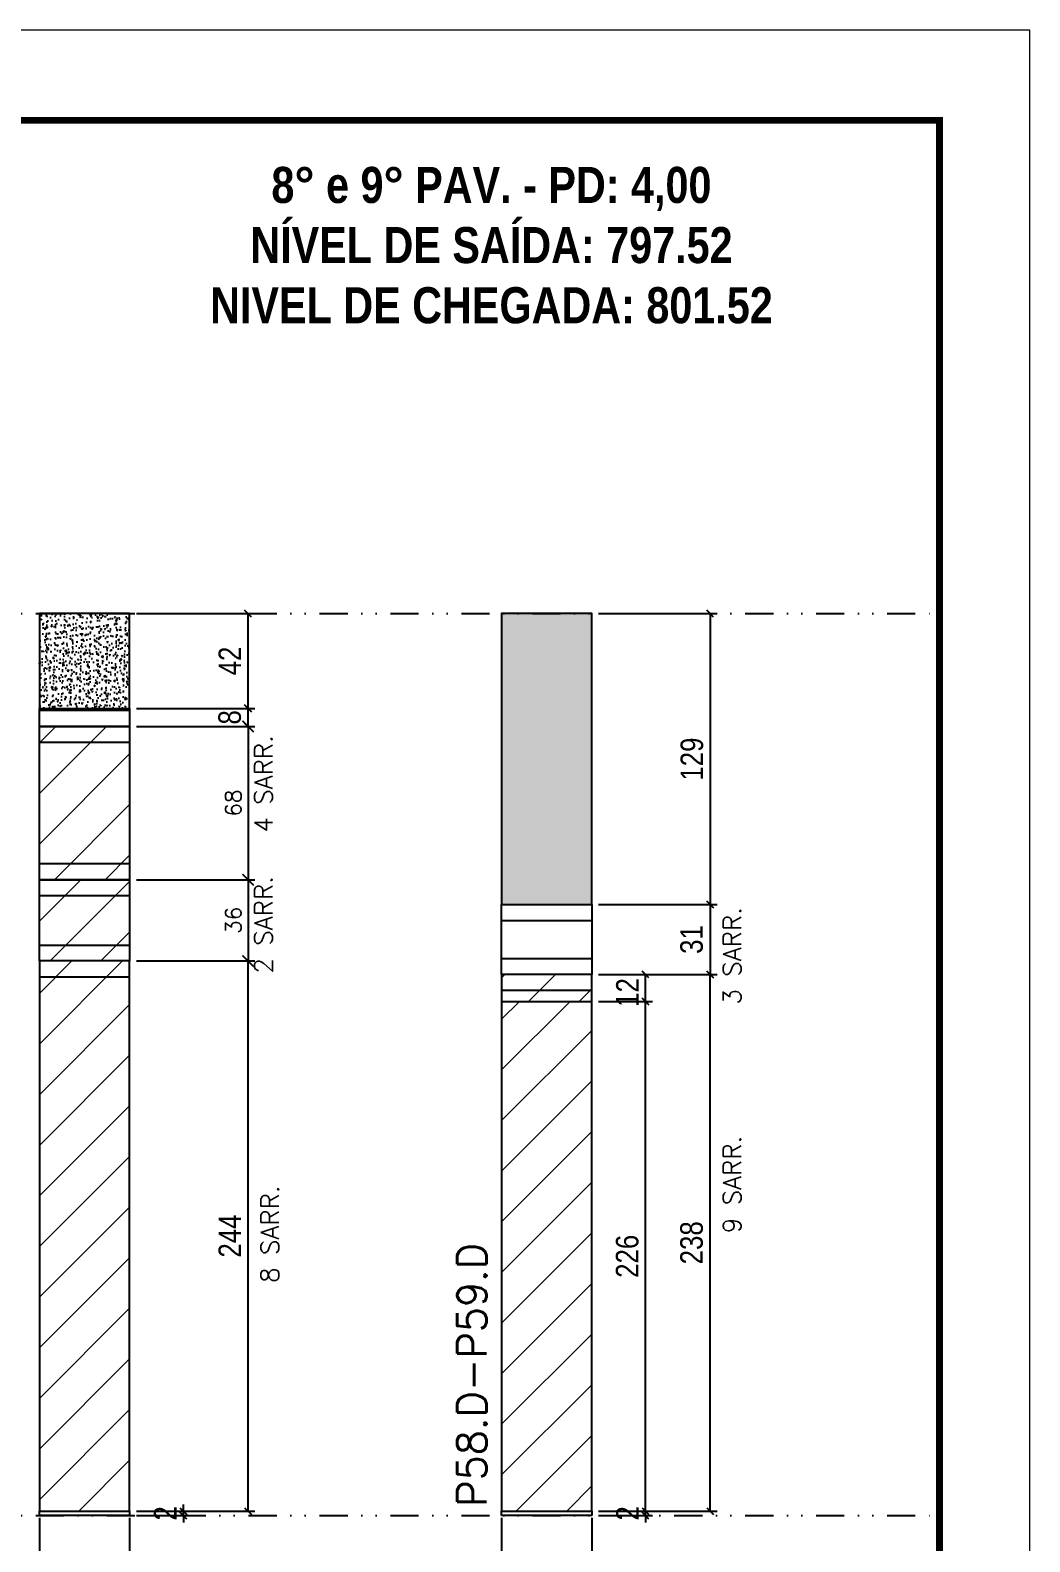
# Model space of a CAD drawing. Extents: x 28748 to 35002, y 14885 to 43501.
# Drawn here: x 31375 to 31818, y 32493 to 33164 of the extents above; entities that cross this region are included whole.
import ezdxf

# ---------------------------------------------------------------- set-up
doc = ezdxf.new("R2010")
doc.units = 0
doc.linetypes.add('DASHED', pattern=[0.75, 0.5, -0.25])
doc.linetypes.add('DIVIDE2', pattern=[0.625, 0.25, -0.125, 0, -0.125, 0, -0.125])
for name, color, linetype in [('COTA', 241, 'Continuous'), ('NOMENCLATURA', 7, 'Continuous'), ('Nível', 160, 'Continuous'), ('Painéis', 200, 'Continuous'), ('SARR_2.2x7', 40, 'Continuous')]:
    doc.layers.add(name, color=color, linetype=linetype)
for name, color, linetype, lineweight in [('Folhas', 255, 'Continuous', 9), ('Hachura', 251, 'Continuous', 9), ('SARRAFO DE PRESSAO', 251, 'DASHED', 9), ('Texto Seção', 7, 'Continuous', 15)]:
    doc.layers.add(name, color=color, linetype=linetype, lineweight=lineweight)
doc.styles.add('COTA TECNICA', font='techl___.ttf', dxfattribs={"height": 10})
doc.styles.add('COTA TECNICA-50', font='techl___.ttf', dxfattribs={"height": 10})
doc.styles.add('REGUA-120', font='ROMANS.shx', dxfattribs={"height": 15})
doc.styles.add('ROMANC', font='techb___.ttf', dxfattribs={"height": 2.5})
doc.styles.add('ROMANS', font='romans.shx')
doc.dimstyles.new('COTA PAINEL-50', dxfattribs={"dimtxt": 10, "dimasz": 3, "dimexe": 3, "dimexo": 3, "dimgap": 3, "dimtad": 1, "dimdec": 1, "dimzin": 12, "dimdsep": 46, "dimtxsty": 'COTA TECNICA-50', "dimblk1": 'OBLIQUE', "dimblk2": 'OBLIQUE', "dimsah": 1, "dimcen": 0.9, "dimclrd": 4, "dimclre": 4, "dimclrt": 240, "dimadec": 1, "dimazin": 3, "dimtfac": 1, "dimtdec": 1, "dimtmove": 0, "dimatfit": 3, "dimfxl": 1, "dimtolj": 1, "dimtzin": 12, "dimarcsym": 0})
doc.dimstyles.new('Cota Paínel', dxfattribs={"dimtxt": 7, "dimasz": 5, "dimexe": 3, "dimexo": 3, "dimgap": 3, "dimtad": 1, "dimdec": 1, "dimzin": 12, "dimdsep": 46, "dimtxsty": 'ROMANS', "dimblk": 'ARCHTICK', "dimcen": 0, "dimclrd": 4, "dimclre": 4, "dimclrt": 1, "dimadec": 1, "dimazin": 3, "dimtfac": 1, "dimtdec": 1, "dimtmove": 0, "dimatfit": 3, "dimldrblk": 'OBLIQUE', "dimfxl": 1, "dimtolj": 1, "dimtzin": 12, "dimarcsym": 0})
doc.dimstyles.new('PAINEL', dxfattribs={"dimtxt": 10, "dimasz": 3, "dimexe": 3, "dimexo": 3, "dimgap": 3, "dimtad": 1, "dimdec": 1, "dimzin": 12, "dimdsep": 46, "dimtxsty": 'COTA TECNICA', "dimblk1": 'OBLIQUE', "dimblk2": 'OBLIQUE', "dimsah": 1, "dimcen": 0.9, "dimclrd": 4, "dimclre": 4, "dimclrt": 240, "dimadec": 1, "dimazin": 3, "dimtfac": 1, "dimtdec": 1, "dimtmove": 0, "dimatfit": 3, "dimfxl": 1, "dimtolj": 1, "dimtzin": 12, "dimarcsym": 0})

# ---------------------------------------------------------------- blocks, each defined once
blk = doc.blocks.new('9999999999')
at = {"layer": 'Folhas'}
blk.add_lwpolyline([(98138.98, 34190.21), (99623.98, 34190.21), (99623.98, 35240.21), (98138.98, 35240.21)], close=True, dxfattribs=at)
at = {"layer": 'Folhas', "color": 30, "const_width": 3}
blk.add_lwpolyline([(98213.98, 34230.21), (99583.98, 34230.21), (99583.98, 35200.21), (98213.98, 35200.21)], close=True, dxfattribs=at)
blk = doc.blocks.new('_Oblique')
at = {"color": 0, "linetype": 'ByBlock', "lineweight": -2}
blk.add_line((-0.5, -0.5), (0.5, 0.5), dxfattribs=at)
blk = doc.blocks.new('*D2673')
at = {"layer": 'COTA', "color": 4, "lineweight": -2, "transparency": 16777216}
for p, q in [((31627.19, 32744.83), (31679.68, 32744.83)), ((31676.68, 32506.85), (31676.68, 32744.83)), ((31627.19, 32506.85), (31679.68, 32506.85))]:
    blk.add_line(p, q, dxfattribs=at)
at = {"layer": 'Defpoints', "color": 0, "transparency": 16777216}
for p in [(31624.19, 32744.83), (31676.68, 32744.83), (31624.19, 32506.85)]:
    blk.add_point(p, dxfattribs=at)
at = {"layer": 'COTA', "color": 4, "lineweight": -2, "transparency": 16777216, "xscale": 3, "yscale": 3, "zscale": 3}
for p, rotation in [((31676.68, 32744.83), 90), ((31676.68, 32506.85), 270)]:
    blk.add_blockref('_Oblique', p, dxfattribs=dict(at, rotation=rotation))
at = {"layer": 'COTA', "color": 240, "transparency": 16777216, "insert": (31668.44, 32625.84), "char_height": 10, "attachment_point": 5, "rotation": 90, "style": 'COTA TECNICA'}
blk.add_mtext('\\A1;238', dxfattribs=at)
blk = doc.blocks.new('*D2674')
at = {"layer": 'COTA', "color": 4, "lineweight": -2, "transparency": 16777216}
for p, q in [((31584.19, 32503.85), (31584.19, 32462.12)), ((31624.19, 32503.85), (31624.19, 32462.12)), ((31584.19, 32465.12), (31624.19, 32465.12))]:
    blk.add_line(p, q, dxfattribs=at)
at = {"layer": 'Defpoints', "color": 0, "transparency": 16777216}
for p in [(31584.19, 32506.85), (31624.19, 32506.85), (31624.19, 32465.12)]:
    blk.add_point(p, dxfattribs=at)
at = {"layer": 'COTA', "color": 4, "lineweight": -2, "transparency": 16777216, "xscale": 3, "yscale": 3, "zscale": 3, "rotation": 180}
blk.add_blockref('_Oblique', (31584.19, 32465.12), dxfattribs=at)
at = {"layer": 'COTA', "color": 4, "lineweight": -2, "transparency": 16777216, "xscale": 3, "yscale": 3, "zscale": 3}
blk.add_blockref('_Oblique', (31624.19, 32465.12), dxfattribs=at)
at = {"layer": 'COTA', "color": 240, "transparency": 16777216, "insert": (31604.19, 32473.23), "char_height": 10, "attachment_point": 5, "style": 'COTA TECNICA'}
blk.add_mtext('\\A1;40', dxfattribs=at)
blk = doc.blocks.new('*D2675')
at = {"layer": 'COTA', "color": 4, "lineweight": -2, "transparency": 16777216}
for p, q in [((31627.19, 32506.85), (31651.01, 32506.85)), ((31627.19, 32504.85), (31651.01, 32504.85)), ((31648.01, 32506.85), (31648.01, 32509.85)), ((31648.01, 32504.85), (31648.01, 32506.85)), ((31648.01, 32504.85), (31648.01, 32501.85))]:
    blk.add_line(p, q, dxfattribs=at)
at = {"layer": 'Defpoints', "color": 0, "transparency": 16777216}
for p in [(31624.19, 32506.85), (31624.19, 32504.85), (31648.01, 32506.85)]:
    blk.add_point(p, dxfattribs=at)
at = {"layer": 'COTA', "color": 4, "lineweight": -2, "transparency": 16777216, "xscale": 3, "yscale": 3, "zscale": 3}
for p, rotation in [((31648.01, 32506.85), 270), ((31648.01, 32504.85), 90)]:
    blk.add_blockref('_Oblique', p, dxfattribs=dict(at, rotation=rotation))
at = {"layer": 'COTA', "color": 240, "transparency": 16777216, "insert": (31640.01, 32505.85), "char_height": 10, "attachment_point": 5, "rotation": 90, "style": 'COTA TECNICA-50'}
blk.add_mtext('\\A1;2', dxfattribs=at)
blk = doc.blocks.new('*D2689')
at = {"layer": 'COTA', "color": 4, "linetype": 'ByBlock', "lineweight": -2, "transparency": 16777216}
for p, q in [((31627.19, 32732.85), (31651.01, 32732.85)), ((31648.01, 32506.85), (31648.01, 32732.85)), ((31627.19, 32506.85), (31651.01, 32506.85))]:
    blk.add_line(p, q, dxfattribs=at)
at = {"layer": 'Defpoints', "color": 0, "linetype": 'ByBlock', "transparency": 16777216}
for p in [(31624.19, 32732.85), (31648.01, 32732.85), (31624.19, 32506.85)]:
    blk.add_point(p, dxfattribs=at)
at = {"layer": 'COTA', "color": 4, "linetype": 'ByBlock', "lineweight": -2, "transparency": 16777216, "xscale": 3, "yscale": 3, "zscale": 3}
for p, rotation in [((31648.01, 32732.85), 90), ((31648.01, 32506.85), 270)]:
    blk.add_blockref('_Oblique', p, dxfattribs=dict(at, rotation=rotation))
at = {"layer": 'COTA', "color": 240, "linetype": 'ByBlock', "transparency": 16777216, "insert": (31639.9, 32619.85), "char_height": 10, "attachment_point": 5, "rotation": 90, "style": 'COTA TECNICA'}
blk.add_mtext('\\A1;226', dxfattribs=at)
blk = doc.blocks.new('*D2690')
at = {"layer": 'COTA', "color": 4, "linetype": 'ByBlock', "lineweight": -2, "transparency": 16777216}
for p, q in [((31627.19, 32744.83), (31651.01, 32744.83)), ((31648.01, 32732.85), (31648.01, 32744.83)), ((31627.19, 32732.85), (31651.01, 32732.85))]:
    blk.add_line(p, q, dxfattribs=at)
at = {"layer": 'Defpoints', "color": 0, "linetype": 'ByBlock', "transparency": 16777216}
for p in [(31624.19, 32744.83), (31648.01, 32744.83), (31624.19, 32732.85)]:
    blk.add_point(p, dxfattribs=at)
at = {"layer": 'COTA', "color": 4, "linetype": 'ByBlock', "lineweight": -2, "transparency": 16777216, "xscale": 3, "yscale": 3, "zscale": 3}
for p, rotation in [((31648.01, 32744.83), 90), ((31648.01, 32732.85), 270)]:
    blk.add_blockref('_Oblique', p, dxfattribs=dict(at, rotation=rotation))
at = {"layer": 'COTA', "color": 240, "linetype": 'ByBlock', "transparency": 16777216, "insert": (31639.95, 32736.84), "char_height": 10, "attachment_point": 5, "rotation": 90, "style": 'COTA TECNICA'}
blk.add_mtext('\\A1;12', dxfattribs=at)
blk = doc.blocks.new('*D2658')
at = {"layer": 'COTA', "color": 4, "lineweight": -2, "transparency": 16777216}
for p, q in [((31422.26, 32750.83), (31474.75, 32750.83)), ((31471.75, 32506.85), (31471.75, 32750.83)), ((31422.26, 32506.85), (31474.75, 32506.85))]:
    blk.add_line(p, q, dxfattribs=at)
at = {"layer": 'Defpoints', "color": 0, "transparency": 16777216}
for p in [(31419.26, 32750.83), (31471.75, 32750.83), (31419.26, 32506.85)]:
    blk.add_point(p, dxfattribs=at)
at = {"layer": 'COTA', "color": 4, "lineweight": -2, "transparency": 16777216, "xscale": 3, "yscale": 3, "zscale": 3}
for p, rotation in [((31471.75, 32750.83), 90), ((31471.75, 32506.85), 270)]:
    blk.add_blockref('_Oblique', p, dxfattribs=dict(at, rotation=rotation))
at = {"layer": 'COTA', "color": 240, "transparency": 16777216, "insert": (31463.68, 32628.84), "char_height": 10, "attachment_point": 5, "rotation": 90, "style": 'COTA TECNICA'}
blk.add_mtext('\\A1;244', dxfattribs=at)
blk = doc.blocks.new('*D2659')
at = {"layer": 'COTA', "color": 4, "lineweight": -2, "transparency": 16777216}
for p, q in [((31379.26, 32503.85), (31379.26, 32462.12)), ((31419.26, 32503.85), (31419.26, 32462.12)), ((31379.26, 32465.12), (31419.26, 32465.12))]:
    blk.add_line(p, q, dxfattribs=at)
at = {"layer": 'Defpoints', "color": 0, "transparency": 16777216}
for p in [(31379.26, 32506.85), (31419.26, 32506.85), (31419.26, 32465.12)]:
    blk.add_point(p, dxfattribs=at)
at = {"layer": 'COTA', "color": 4, "lineweight": -2, "transparency": 16777216, "xscale": 3, "yscale": 3, "zscale": 3, "rotation": 180}
blk.add_blockref('_Oblique', (31379.26, 32465.12), dxfattribs=at)
at = {"layer": 'COTA', "color": 4, "lineweight": -2, "transparency": 16777216, "xscale": 3, "yscale": 3, "zscale": 3}
blk.add_blockref('_Oblique', (31419.26, 32465.12), dxfattribs=at)
at = {"layer": 'COTA', "color": 240, "transparency": 16777216, "insert": (31399.26, 32473.23), "char_height": 10, "attachment_point": 5, "style": 'COTA TECNICA'}
blk.add_mtext('\\A1;40', dxfattribs=at)
blk = doc.blocks.new('*D2660')
at = {"layer": 'COTA', "color": 4, "lineweight": -2, "transparency": 16777216}
for p, q in [((31422.26, 32506.85), (31446.08, 32506.85)), ((31422.26, 32504.85), (31446.08, 32504.85)), ((31443.08, 32506.85), (31443.08, 32509.85)), ((31443.08, 32504.85), (31443.08, 32506.85)), ((31443.08, 32504.85), (31443.08, 32501.85))]:
    blk.add_line(p, q, dxfattribs=at)
at = {"layer": 'Defpoints', "color": 0, "transparency": 16777216}
for p in [(31419.26, 32506.85), (31419.26, 32504.85), (31443.08, 32506.85)]:
    blk.add_point(p, dxfattribs=at)
at = {"layer": 'COTA', "color": 4, "lineweight": -2, "transparency": 16777216, "xscale": 3, "yscale": 3, "zscale": 3}
for p, rotation in [((31443.08, 32506.85), 270), ((31443.08, 32504.85), 90)]:
    blk.add_blockref('_Oblique', p, dxfattribs=dict(at, rotation=rotation))
at = {"layer": 'COTA', "color": 240, "transparency": 16777216, "insert": (31435.08, 32505.85), "char_height": 10, "attachment_point": 5, "rotation": 90, "style": 'COTA TECNICA-50'}
blk.add_mtext('\\A1;2', dxfattribs=at)
blk = doc.blocks.new('_ArchTick')
at = {"color": 0, "linetype": 'ByBlock', "const_width": 0.15}
blk.add_lwpolyline([(-0.5, -0.5), (0.5, 0.5)], dxfattribs=at)
blk = doc.blocks.new('*D2691')
at = {"layer": 'COTA', "color": 4, "lineweight": -2, "transparency": 16777216}
for p, q in [((31422.26, 32786.85), (31474.75, 32786.85)), ((31471.75, 32786.85), (31471.75, 32750.83)), ((31422.26, 32750.83), (31474.75, 32750.83))]:
    blk.add_line(p, q, dxfattribs=at)
at = {"layer": 'Defpoints', "color": 0, "transparency": 16777216}
for p in [(31419.26, 32786.85), (31419.26, 32750.83), (31471.75, 32750.83)]:
    blk.add_point(p, dxfattribs=at)
at = {"layer": 'COTA', "color": 4, "lineweight": -2, "transparency": 16777216, "xscale": 5, "yscale": 5, "zscale": 5}
for p, rotation in [((31471.75, 32786.85), 90), ((31471.75, 32750.83), 270)]:
    blk.add_blockref('_ArchTick', p, dxfattribs=dict(at, rotation=rotation))
at = {"layer": 'COTA', "color": 1, "transparency": 16777216, "insert": (31465.25, 32768.84), "char_height": 7, "attachment_point": 5, "rotation": 90, "style": 'ROMANS'}
blk.add_mtext('\\A1;36', dxfattribs=at)
blk = doc.blocks.new('*D2692')
at = {"layer": 'COTA', "color": 4, "lineweight": -2, "transparency": 16777216}
for p, q in [((31422.26, 32904.85), (31474.75, 32904.85)), ((31471.75, 32862.85), (31471.75, 32904.85)), ((31422.26, 32862.85), (31474.75, 32862.85))]:
    blk.add_line(p, q, dxfattribs=at)
at = {"layer": 'Defpoints', "color": 0, "transparency": 16777216}
for p in [(31419.26, 32904.85), (31471.75, 32904.85), (31419.26, 32862.85)]:
    blk.add_point(p, dxfattribs=at)
at = {"layer": 'COTA', "color": 4, "lineweight": -2, "transparency": 16777216, "xscale": 3, "yscale": 3, "zscale": 3}
for p, rotation in [((31471.75, 32904.85), 90), ((31471.75, 32862.85), 270)]:
    blk.add_blockref('_Oblique', p, dxfattribs=dict(at, rotation=rotation))
at = {"layer": 'COTA', "color": 240, "transparency": 16777216, "insert": (31463.68, 32883.85), "char_height": 10, "attachment_point": 5, "rotation": 90, "style": 'COTA TECNICA-50'}
blk.add_mtext('\\A1;42', dxfattribs=at)
blk = doc.blocks.new('*D2693')
at = {"layer": 'COTA', "color": 4, "lineweight": -2, "transparency": 16777216}
for p, q in [((31627.19, 32904.85), (31679.68, 32904.85)), ((31676.68, 32904.85), (31676.68, 32775.83)), ((31627.19, 32775.83), (31679.68, 32775.83))]:
    blk.add_line(p, q, dxfattribs=at)
at = {"layer": 'Defpoints', "color": 0, "transparency": 16777216}
for p in [(31624.19, 32904.85), (31624.19, 32775.83), (31676.68, 32775.83)]:
    blk.add_point(p, dxfattribs=at)
at = {"layer": 'COTA', "color": 4, "lineweight": -2, "transparency": 16777216, "xscale": 3, "yscale": 3, "zscale": 3}
for p, rotation in [((31676.68, 32904.85), 90), ((31676.68, 32775.83), 270)]:
    blk.add_blockref('_Oblique', p, dxfattribs=dict(at, rotation=rotation))
at = {"layer": 'COTA', "color": 240, "transparency": 16777216, "insert": (31668.59, 32840.34), "char_height": 10, "attachment_point": 5, "rotation": 90, "style": 'COTA TECNICA-50'}
blk.add_mtext('\\A1;129', dxfattribs=at)
blk = doc.blocks.new('*D2685')
at = {"layer": 'COTA', "color": 4, "lineweight": -2, "transparency": 16777216}
for p, q in [((31422.26, 32854.85), (31474.75, 32854.85)), ((31471.75, 32854.85), (31471.75, 32786.85)), ((31422.26, 32786.85), (31474.75, 32786.85))]:
    blk.add_line(p, q, dxfattribs=at)
at = {"layer": 'Defpoints', "color": 0, "transparency": 16777216}
for p in [(31419.26, 32854.85), (31419.26, 32786.85), (31471.75, 32786.85)]:
    blk.add_point(p, dxfattribs=at)
at = {"layer": 'COTA', "color": 4, "lineweight": -2, "transparency": 16777216, "xscale": 5, "yscale": 5, "zscale": 5}
for p, rotation in [((31471.75, 32854.85), 90), ((31471.75, 32786.85), 270)]:
    blk.add_blockref('_ArchTick', p, dxfattribs=dict(at, rotation=rotation))
at = {"layer": 'COTA', "color": 1, "transparency": 16777216, "insert": (31465.25, 32820.85), "char_height": 7, "attachment_point": 5, "rotation": 90, "style": 'ROMANS'}
blk.add_mtext('\\A1;68', dxfattribs=at)
blk = doc.blocks.new('*D2687')
at = {"layer": 'COTA', "color": 4, "lineweight": -2, "transparency": 16777216}
for p, q in [((31627.19, 32775.83), (31679.68, 32775.83)), ((31676.68, 32775.83), (31676.68, 32744.83)), ((31627.19, 32744.83), (31679.68, 32744.83))]:
    blk.add_line(p, q, dxfattribs=at)
at = {"layer": 'Defpoints', "color": 0, "transparency": 16777216}
for p in [(31624.19, 32775.83), (31624.19, 32744.83), (31676.68, 32744.83)]:
    blk.add_point(p, dxfattribs=at)
at = {"layer": 'COTA', "color": 4, "lineweight": -2, "transparency": 16777216, "xscale": 3, "yscale": 3, "zscale": 3}
for p, rotation in [((31676.68, 32775.83), 90), ((31676.68, 32744.83), 270)]:
    blk.add_blockref('_Oblique', p, dxfattribs=dict(at, rotation=rotation))
at = {"layer": 'COTA', "color": 240, "transparency": 16777216, "insert": (31668.46, 32760.33), "char_height": 10, "attachment_point": 5, "rotation": 90, "style": 'COTA TECNICA'}
blk.add_mtext('\\A1;31', dxfattribs=at)
blk = doc.blocks.new('*D2695')
at = {"layer": 'COTA', "color": 4, "lineweight": -2, "transparency": 16777216}
for p, q in [((31422.26, 32862.85), (31474.75, 32862.85)), ((31471.75, 32854.85), (31471.75, 32862.85)), ((31422.26, 32854.85), (31474.75, 32854.85))]:
    blk.add_line(p, q, dxfattribs=at)
at = {"layer": 'Defpoints', "color": 0, "transparency": 16777216}
for p in [(31419.26, 32862.85), (31471.75, 32862.85), (31419.26, 32854.85)]:
    blk.add_point(p, dxfattribs=at)
at = {"layer": 'COTA', "color": 4, "lineweight": -2, "transparency": 16777216, "xscale": 3, "yscale": 3, "zscale": 3}
for p, rotation in [((31471.75, 32862.85), 90), ((31471.75, 32854.85), 270)]:
    blk.add_blockref('_Oblique', p, dxfattribs=dict(at, rotation=rotation))
at = {"layer": 'COTA', "color": 240, "transparency": 16777216, "insert": (31463.65, 32858.85), "char_height": 10, "attachment_point": 5, "rotation": 90, "style": 'COTA TECNICA'}
blk.add_mtext('\\A1;8', dxfattribs=at)

msp = doc.modelspace()

# ---------------------------------------------------------------- hatches: boundary and pattern name
at = {"layer": 'COTA', "linetype": 'ByBlock'}
h = msp.add_hatch(dxfattribs=at)
h.set_pattern_fill('AR-CONC', color=256, scale=0.03)
h.set_pattern_definition([(50, (27350.504, 34459.735), (5.46554, -0.4781726), [0.5715, -6.2865]), (355, (27350.504, 34459.735), (-1.057303, 5.731705), [0.4572, -5.0292175]), (100.45144, (27350.9595, 34459.695), (4.4082374, 5.2535326), [0.4857, -5.342707]), (46.1842, (27350.504, 34461.259), (8.132371, -1.26127), [0.85725, -9.42975]), (96.63556, (27351.182, 34461.154), (7.122124, 7.422784), [0.72855, -8.014068]), (351.18415, (27350.504, 34461.259), (7.122124, 7.422784), [0.685799, -7.543792]), (21, (27351.266, 34460.878), (4.5484317, -3.067956), [0.5715, -6.2865]), (326, (27351.266, 34460.878), (1.854061, 5.525639), [0.4572, -5.0292]), (71.45144, (27351.645, 34460.6224), (6.4024926, 2.457683), [0.4857, -5.342698]), (37.5, (27350.504, 34459.735), (0.0926581, 2.5366512), [0, -4.96824, 0, -5.1054, 0, -5.04825]), (7.5, (27350.504, 34459.735), (2.0045899, 3.0054172), [0, -2.91084, 0, -4.85394, 0, -1.92405]), (327.5, (27348.8048, 34459.735), (4.0677179, -0.1718623), [0, -1.905, 0, -5.9436, 0, -7.8867]), (317.5, (27348.0428, 34459.735), (4.4438754, 0.7627947), [0, -2.4765, 0, -3.94716, 0, -5.6007])])
h.paths.add_polyline_path([(31419.26, 32862.85), (31419.26, 32904.85), (31379.26, 32904.85), (31379.26, 32862.85)])
h = msp.add_hatch(dxfattribs=at)
h.set_pattern_fill('AR-CONC', color=256, scale=0.03)
h.set_pattern_definition([(50, (27364.8267, 34450.735), (5.46554, -0.4781726), [0.5715, -6.2865]), (355, (27364.827, 34450.735), (-1.0573026, 5.7317054), [0.4572, -5.0292175]), (100.45144, (27365.282, 34450.695), (4.4082374, 5.2535326), [0.4857, -5.3427073]), (46.1842, (27364.827, 34452.259), (8.132371, -1.26127), [0.85725, -9.42975]), (96.63556, (27365.5044, 34452.154), (7.122124, 7.422784), [0.72855, -8.014068]), (351.18415, (27364.827, 34452.259), (7.122124, 7.422784), [0.685799, -7.543792]), (21, (27365.5887, 34451.878), (4.5484317, -3.067956), [0.5715, -6.2865]), (326, (27365.589, 34451.878), (1.854061, 5.525639), [0.4572, -5.0292]), (71.45144, (27365.968, 34451.6224), (6.4024926, 2.457683), [0.4857, -5.342698]), (37.5, (27364.8267, 34450.735), (0.0926581, 2.5366512), [0, -4.96824, 0, -5.1054, 0, -5.04825]), (7.5, (27364.8267, 34450.735), (2.0045899, 3.0054172), [0, -2.91084, 0, -4.85394, 0, -1.92405]), (327.5, (27363.1275, 34450.735), (4.0677179, -0.1718623), [0, -1.905, 0, -5.9436, 0, -7.8867]), (317.5, (27362.3655, 34450.735), (4.4438754, 0.7627947), [0, -2.4765, 0, -3.94716, 0, -5.6007])])
h.paths.add_polyline_path([(31624.19, 32904.85), (31584.19, 32904.85), (31584.19, 32775.83), (31624.19, 32775.83)])
at = {"layer": 'Hachura'}
h = msp.add_hatch(dxfattribs=at)
h.set_pattern_fill('ANSI31', color=256, scale=5)
h.set_pattern_definition([(45, (1585, 0), (-11.22532, 11.22532), [])])
h.paths.add_polyline_path([(31419.26, 32854.85), (31379.26, 32854.85), (31379.26, 32786.85), (31419.26, 32786.85)])
at = {"layer": 'Hachura', "linetype": 'ByBlock'}
h = msp.add_hatch(dxfattribs=at)
h.set_pattern_fill('ANSI31', color=256, scale=5)
h.set_pattern_definition([(45, (27350.504, 34419.735), (-11.22532, 11.22532), [])])
h.paths.add_polyline_path([(31419.26, 32786.85), (31379.26, 32786.85), (31379.26, 32750.83), (31419.26, 32750.83)])
h = msp.add_hatch(dxfattribs=at)
h.set_pattern_fill('ANSI31', color=256, scale=5)
h.set_pattern_definition([(45, (-100319.962, 1369.089), (-11.2253202, 11.2253202), [])])
h.paths.add_polyline_path([(31419.26, 32750.83), (31379.26, 32750.83), (31379.26, 32506.85), (31419.26, 32506.85)])
h = msp.add_hatch(dxfattribs=at)
h.set_pattern_fill('ANSI31', color=256, scale=5)
h.set_pattern_definition([(45, (-100305.64, 1365.089), (-11.2253202, 11.2253202), [])])
h.paths.add_polyline_path([(31624.19, 32732.85), (31624.19, 32744.83), (31584.19, 32744.83), (31584.19, 32732.85)])
h = msp.add_hatch(dxfattribs=at)
h.set_pattern_fill('ANSI31', color=256, scale=5)
h.set_pattern_definition([(45, (-100305.64, 1369.089), (-11.2253202, 11.2253202), [])])
h.paths.add_polyline_path([(31624.19, 32732.85), (31584.19, 32732.85), (31584.19, 32506.85), (31624.19, 32506.85)])

# ---------------------------------------------------------------- linework, layer by layer
at = {"layer": 'COTA', "linetype": 'ByBlock'}
for points in [[(31379.26, 32862.85), (31419.26, 32862.85), (31419.26, 32904.85), (31379.26, 32904.85)], [(31584.19, 32775.83), (31624.19, 32775.83), (31624.19, 32904.85), (31584.19, 32904.85)]]:
    msp.add_lwpolyline(points, close=True, dxfattribs=at)
at = {"layer": 'Nível', "color": 4, "linetype": 'DIVIDE2', "ltscale": 50}
for p, q in [((30748.65, 32904.85), (31778.34, 32904.85)), ((30748.65, 32504.85), (31778.34, 32504.85))]:
    msp.add_line(p, q, dxfattribs=at)
at = {"layer": 'Painéis'}
for p, q in [((31379.26, 32854.85), (31379.26, 32862.85)), ((31379.26, 32862.85), (31419.26, 32862.85)), ((31419.26, 32862.85), (31419.26, 32854.85)), ((31379.26, 32854.85), (31419.26, 32854.85)), ((31379.26, 32786.85), (31379.26, 32854.85)), ((31419.26, 32854.85), (31379.26, 32854.85)), ((31419.26, 32854.85), (31419.26, 32786.85)), ((31379.26, 32786.85), (31419.26, 32786.85)), ((31379.26, 32750.83), (31379.26, 32786.85)), ((31419.26, 32786.85), (31379.26, 32786.85)), ((31419.26, 32786.85), (31419.26, 32750.83)), ((31584.19, 32775.83), (31624.19, 32775.83)), ((31584.19, 32744.83), (31584.19, 32775.83)), ((31624.19, 32775.83), (31624.19, 32744.83)), ((31419.26, 32750.83), (31379.26, 32750.83)), ((31624.19, 32744.83), (31584.19, 32744.83)), ((31584.19, 32732.85), (31624.19, 32732.85)), ((31379.26, 32506.85), (31419.26, 32506.85)), ((31379.26, 32504.85), (31379.26, 32506.85)), ((31419.26, 32504.85), (31379.26, 32504.85)), ((31419.26, 32506.85), (31419.26, 32504.85)), ((31584.19, 32506.85), (31624.19, 32506.85)), ((31584.19, 32504.85), (31584.19, 32506.85)), ((31624.19, 32504.85), (31584.19, 32504.85)), ((31624.19, 32506.85), (31624.19, 32504.85))]:
    msp.add_line(p, q, dxfattribs=at)
for points in [[(31379.26, 32506.85), (31419.26, 32506.85), (31419.26, 32750.83), (31379.26, 32750.83)], [(31584.19, 32506.85), (31624.19, 32506.85), (31624.19, 32744.83), (31584.19, 32744.83)]]:
    msp.add_lwpolyline(points, close=True, dxfattribs=at)
at = {"layer": 'SARR_2.2x7'}
for p, q in [((31419.26, 32861.85), (31379.26, 32861.85)), ((31379.26, 32847.85), (31419.26, 32847.85)), ((31419.26, 32793.85), (31379.26, 32793.85)), ((31379.26, 32779.85), (31419.26, 32779.85)), ((31584.19, 32768.83), (31624.19, 32768.83)), ((31379.26, 32757.83), (31419.26, 32757.83)), ((31624.19, 32751.83), (31584.19, 32751.83)), ((31379.26, 32743.83), (31419.26, 32743.83)), ((31584.19, 32737.83), (31624.19, 32737.83))]:
    msp.add_line(p, q, dxfattribs=at)

# ---------------------------------------------------------------- block references
at = {"layer": 'SARRAFO DE PRESSAO', "color": 6, "linetype": 'ByBlock'}
msp.add_blockref('9999999999', (-67805.64, -2076.64), dxfattribs=at)

# ---------------------------------------------------------------- texts
at = {"layer": 'NOMENCLATURA', "color": 2, "insert": (31579.67, 33129.63), "char_height": 16, "attachment_point": 2, "style": 'ROMANC'}
msp.add_mtext_dynamic_manual_height_columns('\\P8° e 9° PAV. - PD: 4,00\\PNÍVEL DE SAÍDA: 797.52\\PNIVEL DE CHEGADA: 801.52', width=300.2766, gutter_width=1, heights=[0], dxfattribs=at)
at = {"layer": 'Texto Seção', "linetype": 'Continuous', "style": 'ROMANS'}
for s, p in [('4 SARR.', (31482.55, 32807.75)), ('2 SARR.', (31482.55, 32745.27)), ('3 SARR.', (31690.36, 32731.51)), ('9 SARR.', (31690.36, 32630.13)), ('8 SARR.', (31485.43, 32608.09))]:
    msp.add_text(s, height=8, rotation=90, dxfattribs=at).set_placement(p)
at = {"layer": 'Texto Seção', "insert": (31577.54, 32508.78), "char_height": 13, "width": 285.3299, "attachment_point": 7, "rotation": 90, "style": 'REGUA-120'}
msp.add_mtext('P58.D-P59.D', dxfattribs=at)

# ---------------------------------------------------------------- dimensions: what is measured, and where the dimension line sits
at = {"layer": 'COTA'}
for base, p1, p2, dimstyle, picture, middle in [((31471.75, 32904.85), (31419.26, 32862.85), (31419.26, 32904.85), 'COTA PAINEL-50', '*D2692', (31463.68, 32883.85)), ((31676.68, 32775.83), (31624.19, 32904.85), (31624.19, 32775.83), 'COTA PAINEL-50', '*D2693', (31668.59, 32840.34)), ((31471.75, 32786.85), (31419.26, 32854.85), (31419.26, 32786.85), 'Cota Paínel', '*D2685', (31465.25, 32820.85)), ((31471.75, 32750.83), (31419.26, 32786.85), (31419.26, 32750.83), 'Cota Paínel', '*D2691', (31465.25, 32768.84)), ((31676.68, 32744.83), (31624.19, 32775.83), (31624.19, 32744.83), 'PAINEL', '*D2687', (31668.46, 32760.33))]:
    dim = msp.add_linear_dim(base=base, p1=p1, p2=p2, angle=90, dimstyle=dimstyle, dxfattribs=at)
    dim.commit()
    dim.dimension.update_dxf_attribs({"geometry": picture, "text_midpoint": middle})
for base, p1, p2, dimstyle, picture, middle in [((31471.75, 32862.85), (31419.26, 32854.85), (31419.26, 32862.85), 'PAINEL', '*D2695', (31471.75, 32858.85)), ((31443.08, 32506.85), (31419.26, 32504.85), (31419.26, 32506.85), 'COTA PAINEL-50', '*D2660', (31443.08, 32505.85)), ((31648.01, 32506.85), (31624.19, 32504.85), (31624.19, 32506.85), 'COTA PAINEL-50', '*D2675', (31648.01, 32505.85))]:
    dim = msp.add_linear_dim(base=base, p1=p1, p2=p2, angle=90, dimstyle=dimstyle, dxfattribs=at)
    dim.commit()
    dim.dimension.update_dxf_attribs({"geometry": picture, "text_midpoint": middle, "dimtype": 160})
for base, p1, p2, picture, middle in [((31471.75, 32750.83), (31419.26, 32506.85), (31419.26, 32750.83), '*D2658', (31463.68, 32628.84)), ((31676.68, 32744.83), (31624.19, 32506.85), (31624.19, 32744.83), '*D2673', (31668.44, 32625.84))]:
    dim = msp.add_linear_dim(base=base, p1=p1, p2=p2, angle=90, dimstyle='PAINEL', override={"dimarcsym": 2}, dxfattribs=at)
    dim.commit()
    dim.dimension.update_dxf_attribs({"geometry": picture, "text_midpoint": middle})
at = {"layer": 'COTA', "linetype": 'ByBlock'}
dim = msp.add_linear_dim(base=(31648.01, 32744.83), p1=(31624.19, 32732.85), p2=(31624.19, 32744.83), angle=90, dimstyle='PAINEL', override={"dimtmove": 1}, dxfattribs=at)
dim.commit()
dim.dimension.update_dxf_attribs({"geometry": '*D2690', "text_midpoint": (31648.01, 32736.84), "dimtype": 160})
dim = msp.add_linear_dim(base=(31648.01, 32732.85), p1=(31624.19, 32506.85), p2=(31624.19, 32732.85), angle=90, dimstyle='PAINEL', dxfattribs=at)
dim.commit()
dim.dimension.update_dxf_attribs({"geometry": '*D2689', "text_midpoint": (31639.9, 32619.85)})
at = {"layer": 'COTA'}
for base, p1, p2, picture, middle in [((31419.26, 32465.12), (31379.26, 32506.85), (31419.26, 32506.85), '*D2659', (31399.26, 32473.23)), ((31624.19, 32465.12), (31584.19, 32506.85), (31624.19, 32506.85), '*D2674', (31604.19, 32473.23))]:
    dim = msp.add_linear_dim(base=base, p1=p1, p2=p2, dimstyle='PAINEL', override={"dimarcsym": 2}, dxfattribs=at)
    dim.commit()
    dim.dimension.update_dxf_attribs({"geometry": picture, "text_midpoint": middle})

doc.saveas('drawing.dxf')
